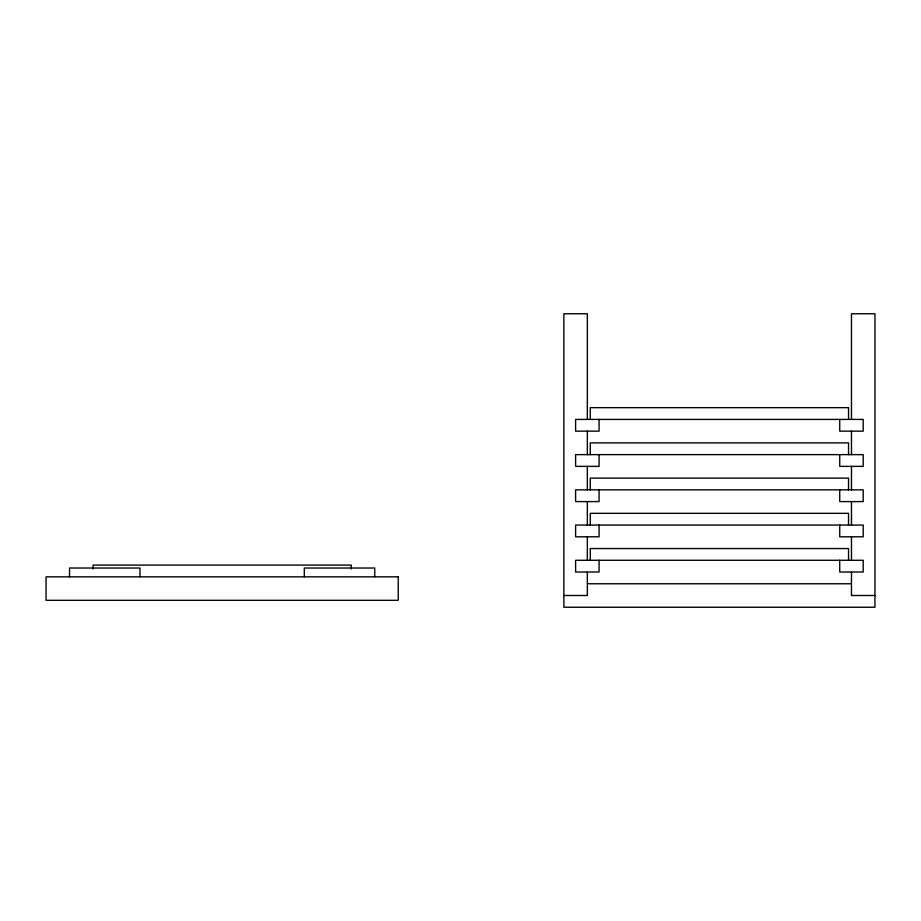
<?xml version="1.0" encoding="UTF-8"?>
<svg xmlns="http://www.w3.org/2000/svg" width="921" height="921" viewBox="0 0 921 921"><rect width="100%" height="100%" fill="white"/><g stroke="black" fill="none" stroke-linecap="round" stroke-linejoin="round"><path stroke-width="1.38" d="M587.345 583.764L851.476 583.764M563.859 595.496L587.345 595.496L587.345 572.022M874.95 595.496L851.476 595.496L851.476 572.022M851.476 419.412L851.476 313.762L874.95 313.762L874.95 607.238L563.859 607.238L563.859 313.762L587.345 313.762L587.345 419.412M851.476 431.155L851.476 454.629M851.476 466.371L851.476 489.845M851.476 501.588L851.476 525.062M851.476 536.805L851.476 560.279M848.54 419.412L848.54 407.669L590.28 407.669L590.28 419.412M848.54 454.629L848.54 442.886L590.28 442.886L590.28 454.629M848.54 489.845L848.54 478.114L590.28 478.114L590.28 489.845M848.54 525.062L848.54 513.331L590.28 513.331L590.28 525.062M848.54 560.279L848.54 548.548L590.28 548.548L590.28 560.279M839.733 419.412L839.733 431.155L863.207 431.155L863.207 419.412L575.602 419.412L575.602 431.155L599.076 431.155L599.076 419.412M839.733 454.629L839.733 466.371L863.207 466.371L863.207 454.629L575.602 454.629L575.602 466.371L599.076 466.371L599.076 454.629M839.733 489.845L839.733 501.588L863.207 501.588L863.207 489.845L575.602 489.845L575.602 501.588L599.076 501.588L599.076 489.845M839.733 525.062L839.733 536.805L863.207 536.805L863.207 525.062L575.602 525.062L575.602 536.805L599.076 536.805L599.076 525.062M839.733 560.279L839.733 572.022L863.207 572.022L863.207 560.279L575.602 560.279L575.602 572.022L599.076 572.022L599.076 560.279M587.345 431.155L587.345 454.629M587.345 466.371L587.345 489.845M587.345 501.588L587.345 525.062M587.345 536.805L587.345 560.279M374.743 576.834L374.743 568.027L304.31 568.027L304.31 576.834M351.269 569.005L351.269 565.091L93.009 565.091L93.009 569.005M139.969 576.834L139.969 568.027L69.524 568.027L69.524 576.834M398.229 576.834L46.05 576.834L46.05 600.308L398.229 600.308L398.229 576.834"/></g></svg>
